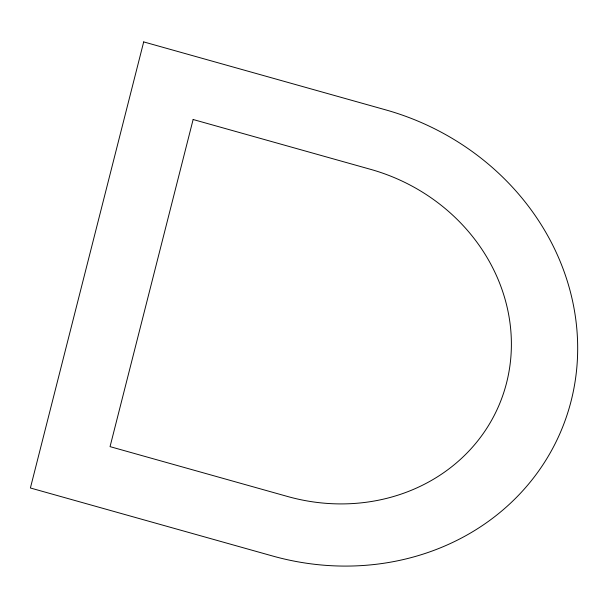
<?xml version="1.0" encoding="UTF-8"?>
<svg xmlns="http://www.w3.org/2000/svg" width="608" height="608" viewBox="0 0 608 608"><rect width="100%" height="100%" fill="white"/><g stroke="black" fill="none" stroke-linecap="round" stroke-linejoin="round"><path stroke-width="0.91" d="M143.693 41.906L30.4 487.988L272.452 555.963A251.811 229.687 22.9 0 0 571.14 400.9A251.811 229.687 22.9 0 0 385.738 109.881L143.693 41.906M193.131 119.51L110.048 446.637L287.554 496.485A184.665 168.431 22.9 0 0 506.593 382.774A184.665 168.431 22.9 0 0 370.637 169.358L193.131 119.51"/></g></svg>
